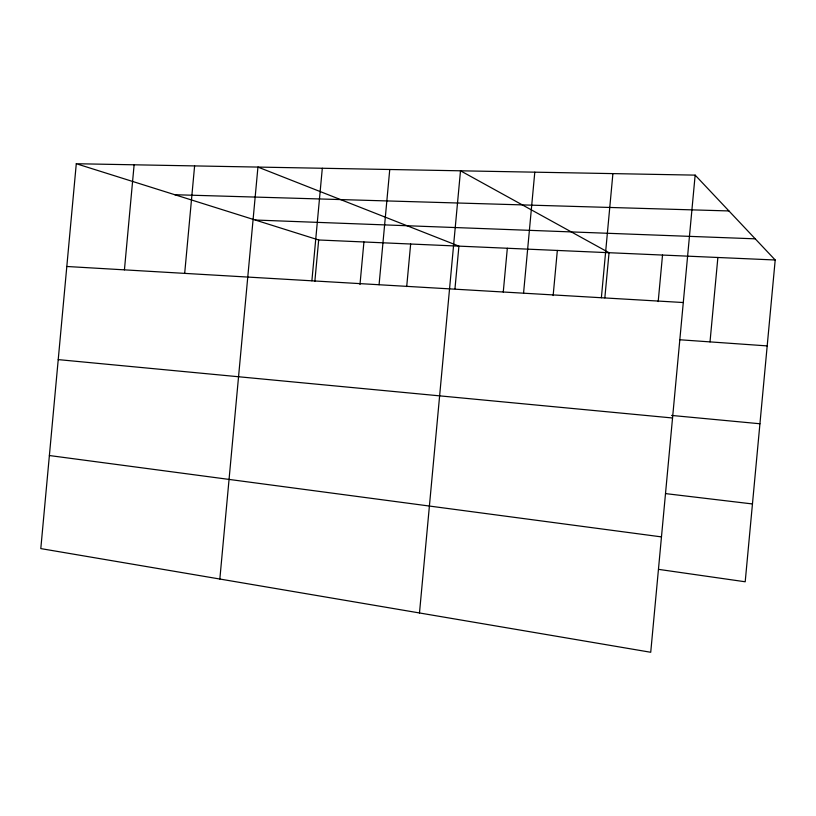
<?xml version="1.0" encoding="UTF-8"?>
<svg xmlns="http://www.w3.org/2000/svg" width="816" height="816" viewBox="0 0 816 816"><rect width="100%" height="100%" fill="white"/><g stroke="black" fill="none" stroke-linecap="round" stroke-linejoin="round"><path stroke-width="1.22" d="M76.286 163.73L40.8 548.597L650.729 652.27L695.15 175.124L76.286 163.73L318.679 239.986L775.2 259.998L745.202 581.777L658.522 569.354M124.43 269.861L134.12 164.791M184.681 273.38L194.606 165.913M219.841 579.034L257.938 167.076L458.918 246.136L454.971 288.701M311.885 280.816L322.31 168.259M314.854 281.347L318.679 239.986M359.978 284.539L363.926 241.964M379.073 284.743L389.752 169.504M406.705 286.569L410.652 244.015M419.485 612.959L460.499 170.799L609.042 252.715L604.84 297.881M503.258 292.077L507.328 248.258M523.556 293.189L534.796 172.166M553.146 295.555L557.338 250.451M601.372 297.738L612.908 173.604M658.196 301.563L662.521 255.061M710.012 341.894L717.876 257.489M174.777 194.718L728.943 210.946M255.245 220.024L755.239 238.833M66.81 266.485L683.288 302.532M679.901 339.772L767.193 345.902M671.588 415.436L759.931 423.759M58.232 359.611L672.537 417.986M665.581 493.609L752.454 503.951M49.378 455.532L661.47 536.897M695.15 175.124L775.2 259.998"/></g></svg>
